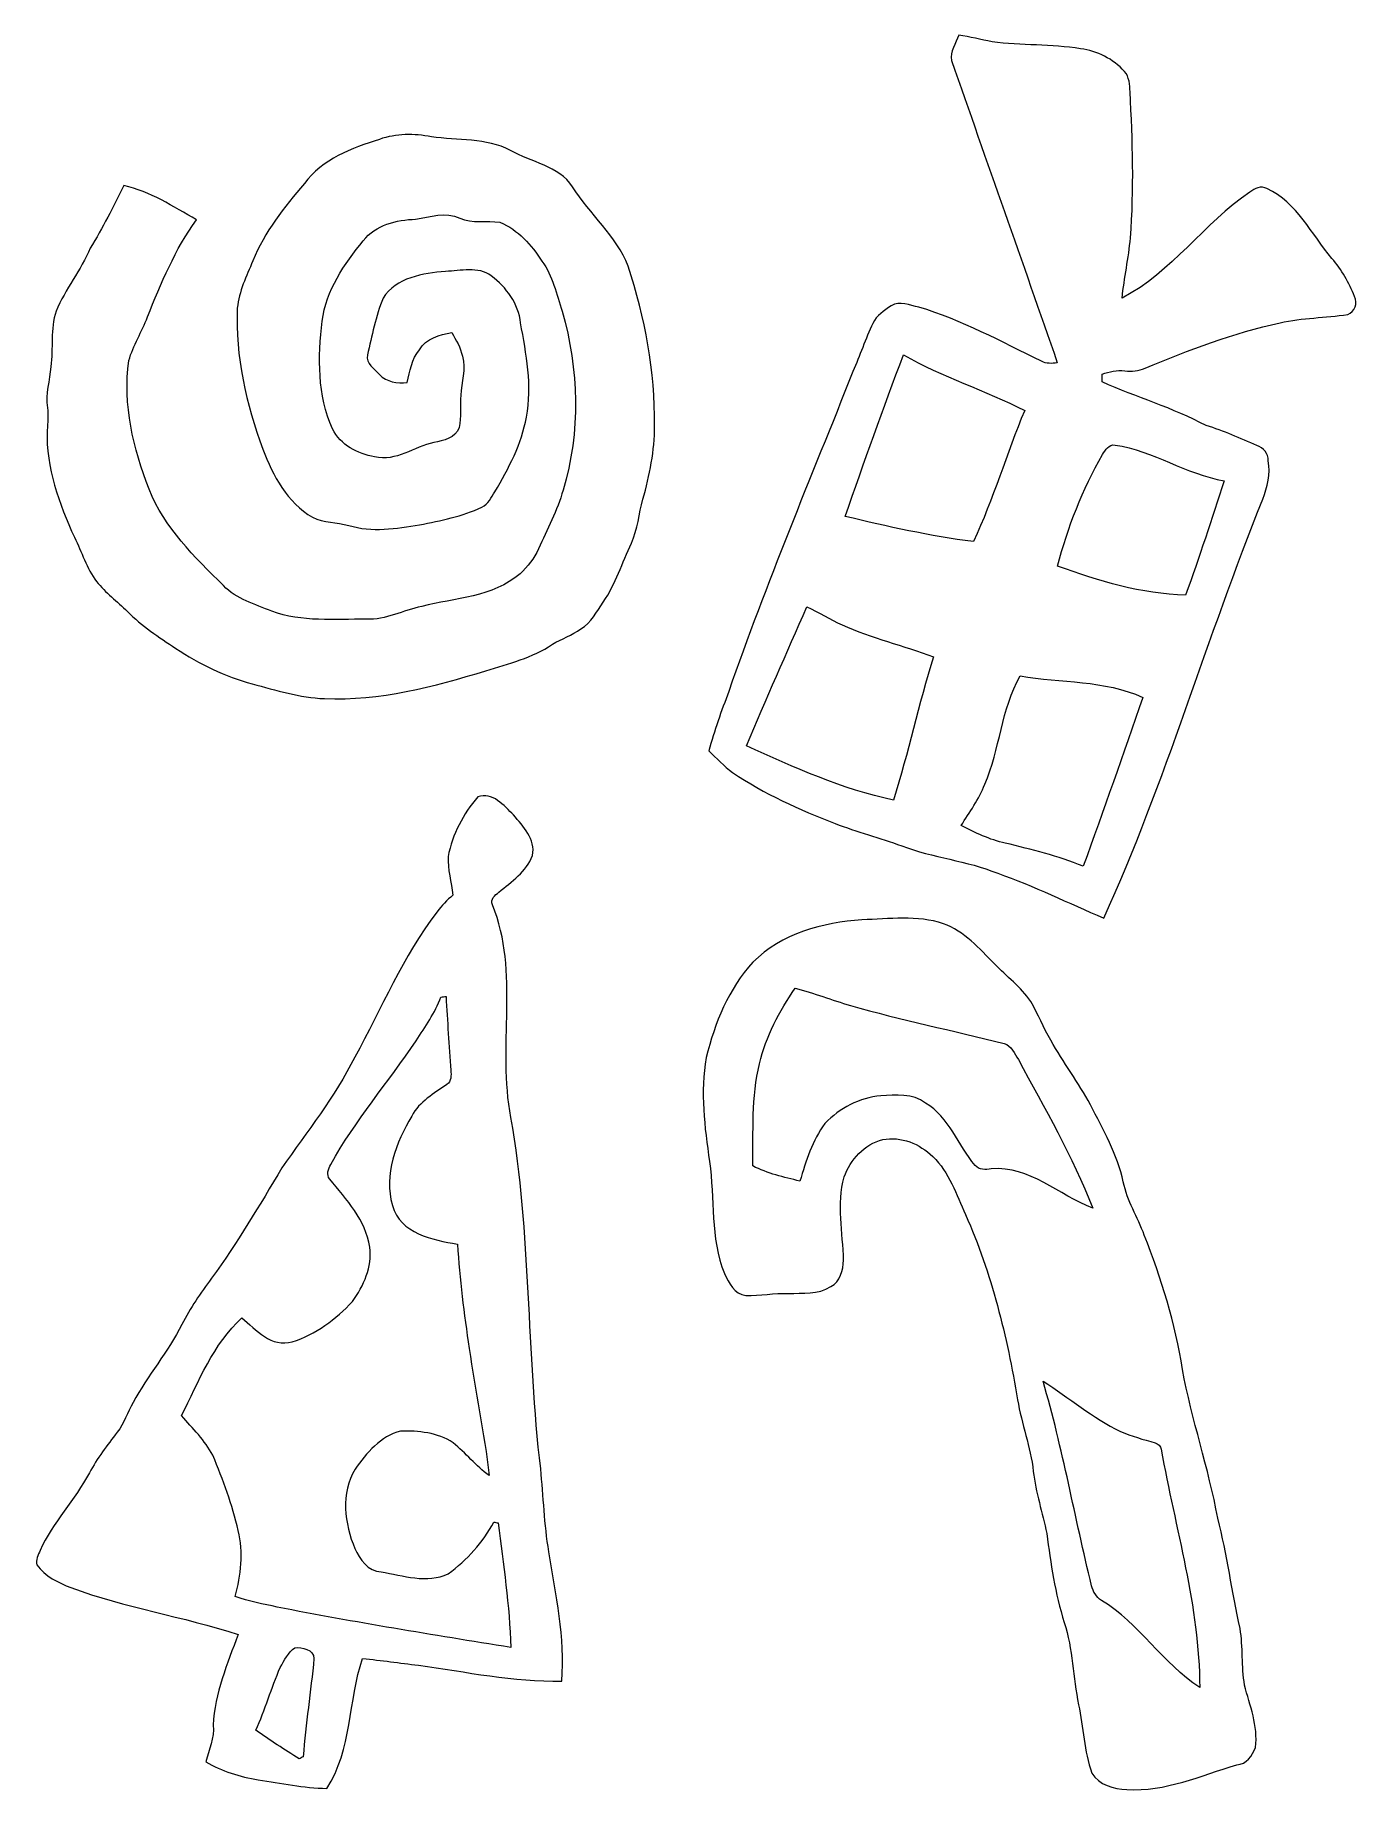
# Model space of a CAD drawing. Header units: centimetres. Extents: x -12.3 to 12.3, y -16.4 to 16.3.
import ezdxf

# ---------------------------------------------------------------- set-up
doc = ezdxf.new("R2010")
doc.units = ezdxf.units.CM
doc.header["$MEASUREMENT"] = 0
doc.layers.add('Layer 1', color=7, linetype='Continuous')

msp = doc.modelspace()

# ---------------------------------------------------------------- linework, layer by layer
at = {"layer": 'Layer 1', "color": 8, "lineweight": 9}
for points, knots in [([(4.8854, 16.31753), (5.09319, 16.28613), (5.29851, 16.23674), (5.50418, 16.19229), (5.50418, 16.19229), (6.05098, 16.12456), (6.60625, 16.14784), (7.15165, 16.06459), (7.15165, 16.06459), (7.46068, 16.02331), (7.75666, 15.87479), (7.96621, 15.64337), (7.96621, 15.64337), (8.05723, 15.54001), (8.06711, 15.3929), (8.07099, 15.26237), (8.07099, 15.26237), (8.11685, 14.3582), (8.1493, 13.45015), (8.07662, 12.54633), (8.07662, 12.54633), (8.04559, 12.17027), (7.96163, 11.80127), (7.92282, 11.42662), (7.92282, 11.42662), (8.84886, 11.9071), (9.44435, 12.81974), (10.30053, 13.39582), (10.30053, 13.39582), (10.38592, 13.47202), (10.50903, 13.52176), (10.61663, 13.46285), (10.61663, 13.46285), (11.18072, 13.20497), (11.44354, 12.61336), (11.82525, 12.16498), (11.82525, 12.16498), (12.00975, 11.95825), (12.14028, 11.7099), (12.24788, 11.4566), (12.24788, 11.4566), (12.3082, 11.33384), (12.24999, 11.1705), (12.12017, 11.12288), (12.12017, 11.12288), (11.70248, 11.05479), (11.27527, 11.06432), (10.86181, 10.96765), (10.86181, 10.96765), (9.99715, 10.77821), (9.16495, 10.46423), (8.35039, 10.12168), (8.35039, 10.12168), (8.23115, 10.06947), (8.10062, 10.05537), (7.97292, 10.07512), (7.97292, 10.07512), (7.82828, 10.09769), (7.68646, 10.05465), (7.54993, 10.01267), (7.54993, 10.01267), (7.55029, 9.96399), (7.55064, 9.91566), (7.55135, 9.86698), (7.55135, 9.86698), (8.19128, 9.58299), (8.86756, 9.38614), (9.48667, 9.05488), (9.48667, 9.05488), (9.81264, 8.9614), (10.11851, 8.81535), (10.43142, 8.68517), (10.43142, 8.68517), (10.54431, 8.63509), (10.65685, 8.54195), (10.63921, 8.39872), (10.63921, 8.39872), (10.68648, 8.15672), (10.62651, 7.914), (10.54114, 7.68787), (10.54114, 7.68787), (9.49833, 5.11189), (8.73562, 2.4276), (7.5838, -0.10499), (7.5838, -0.10499), (6.92517, 0.17088), (6.28593, 0.49649), (5.6086, 0.72827), (5.6086, 0.72827), (5.03287, 0.96463), (4.40492, 1.01896), (3.82425, 1.23839), (3.82425, 1.23839), (3.41538, 1.39184), (2.99134, 1.5005), (2.58281, 1.65396), (2.58281, 1.65396), (1.92065, 1.91254), (1.2666, 2.20464), (0.67499, 2.60258), (0.67499, 2.60258), (0.51906, 2.72534), (0.38077, 2.86787), (0.23649, 3.00333), (0.23649, 3.00333), (0.33491, 3.3801), (0.46968, 3.74628), (0.60691, 4.1107), (0.60691, 4.1107), (1.30258, 6.12154), (2.13196, 8.08263), (2.91514, 10.0603), (2.91514, 10.0603), (3.04532, 10.35663), (3.14692, 10.66532), (3.28803, 10.95707), (3.28803, 10.95707), (3.35223, 11.107), (3.49969, 11.19308), (3.6274, 11.28339), (3.6274, 11.28339), (3.78403, 11.39063), (3.97841, 11.28127), (4.14174, 11.2587), (4.14174, 11.2587), (4.94008, 11.0181), (5.67598, 10.61452), (6.42352, 10.25256), (6.42352, 10.25256), (6.51488, 10.20353), (6.6186, 10.20741), (6.71773, 10.2254), (6.71773, 10.2254), (6.06827, 12.10042), (5.40222, 13.96944), (4.75135, 15.8441), (4.75135, 15.8441), (4.71395, 16.01061), (4.8339, 16.16619), (4.8854, 16.31753), (4.8854, 16.31753), (4.8854, 16.31753), (4.8854, 16.31753), (4.8854, 16.31753)], [0, 0, 0, 0, 0.02702703, 0.02702703, 0.02702703, 0.02702703, 0.05405405, 0.05405405, 0.05405405, 0.05405405, 0.08108108, 0.08108108, 0.08108108, 0.08108108, 0.10810811, 0.10810811, 0.10810811, 0.10810811, 0.13513514, 0.13513514, 0.13513514, 0.13513514, 0.16216216, 0.16216216, 0.16216216, 0.16216216, 0.18918919, 0.18918919, 0.18918919, 0.18918919, 0.21621622, 0.21621622, 0.21621622, 0.21621622, 0.24324324, 0.24324324, 0.24324324, 0.24324324, 0.27027027, 0.27027027, 0.27027027, 0.27027027, 0.2972973, 0.2972973, 0.2972973, 0.2972973, 0.32432432, 0.32432432, 0.32432432, 0.32432432, 0.35135135, 0.35135135, 0.35135135, 0.35135135, 0.37837838, 0.37837838, 0.37837838, 0.37837838, 0.40540541, 0.40540541, 0.40540541, 0.40540541, 0.43243243, 0.43243243, 0.43243243, 0.43243243, 0.45945946, 0.45945946, 0.45945946, 0.45945946, 0.48648649, 0.48648649, 0.48648649, 0.48648649, 0.51351351, 0.51351351, 0.51351351, 0.51351351, 0.54054054, 0.54054054, 0.54054054, 0.54054054, 0.56756757, 0.56756757, 0.56756757, 0.56756757, 0.59459459, 0.59459459, 0.59459459, 0.59459459, 0.62162162, 0.62162162, 0.62162162, 0.62162162, 0.64864865, 0.64864865, 0.64864865, 0.64864865, 0.67567568, 0.67567568, 0.67567568, 0.67567568, 0.7027027, 0.7027027, 0.7027027, 0.7027027, 0.72972973, 0.72972973, 0.72972973, 0.72972973, 0.75675676, 0.75675676, 0.75675676, 0.75675676, 0.78378378, 0.78378378, 0.78378378, 0.78378378, 0.81081081, 0.81081081, 0.81081081, 0.81081081, 0.83783784, 0.83783784, 0.83783784, 0.83783784, 0.86486486, 0.86486486, 0.86486486, 0.86486486, 0.89189189, 0.89189189, 0.89189189, 0.89189189, 0.91891892, 0.91891892, 0.91891892, 0.91891892, 0.94594595, 0.94594595, 0.94594595, 0.94594595, 1, 1, 1, 1]), ([(-5.8902, 14.37937), (-5.58046, 14.48802), (-5.24638, 14.48626), (-4.92605, 14.4284), (-4.92605, 14.4284), (-4.43605, 14.34832), (-3.90759, 14.41429), (-3.45392, 14.1737), (-3.45392, 14.1737), (-3.06692, 13.94792), (-2.56316, 13.89359), (-2.29787, 13.49531), (-2.29787, 13.49531), (-1.98072, 12.98448), (-1.48471, 12.58902), (-1.26634, 12.01823), (-1.26634, 12.01823), (-0.95096, 11.06361), (-0.76187, 10.06171), (-0.77422, 9.05347), (-0.77422, 9.05347), (-0.76928, 8.58922), (-0.86876, 8.13167), (-0.98941, 7.68575), (-0.98941, 7.68575), (-1.06738, 7.41623), (-1.08502, 7.12836), (-1.20496, 6.87154), (-1.20496, 6.87154), (-1.37853, 6.50465), (-1.496, 6.11025), (-1.72813, 5.77299), (-1.72813, 5.77299), (-1.85443, 5.59801), (-1.95109, 5.38458), (-2.14723, 5.27487), (-2.14723, 5.27487), (-2.30633, 5.14857), (-2.50495, 5.09425), (-2.67499, 4.98772), (-2.67499, 4.98772), (-3.04611, 4.73618), (-3.48814, 4.62752), (-3.91041, 4.49523), (-3.91041, 4.49523), (-4.88267, 4.19819), (-5.88668, 3.93149), (-6.91291, 3.97771), (-6.91291, 3.97771), (-7.37293, 3.99464), (-7.81531, 4.13293), (-8.25627, 4.25217), (-8.25627, 4.25217), (-8.76605, 4.38306), (-9.24018, 4.62435), (-9.67868, 4.91187), (-9.67868, 4.91187), (-9.99477, 5.11824), (-10.31439, 5.32814), (-10.58074, 5.59837), (-10.58074, 5.59837), (-10.76877, 5.7871), (-10.98784, 5.94374), (-11.15188, 6.1554), (-11.15188, 6.1554), (-11.34521, 6.39917), (-11.42388, 6.70468), (-11.56499, 6.97702), (-11.56499, 6.97702), (-11.85109, 7.60214), (-12.09803, 8.27101), (-12.07228, 8.96916), (-12.07228, 8.96916), (-12.05746, 9.1085), (-12.05217, 9.24856), (-12.06664, 9.38791), (-12.06664, 9.38791), (-12.1065, 9.64473), (-12.02183, 9.89485), (-12.00666, 10.14955), (-12.00666, 10.14955), (-11.95481, 10.49246), (-12.01831, 10.85159), (-11.90365, 11.18391), (-11.90365, 11.18391), (-11.73573, 11.59701), (-11.44575, 11.94555), (-11.26971, 12.35548), (-11.26971, 12.35548), (-11.04217, 12.7319), (-10.8432, 13.12383), (-10.64741, 13.51788), (-10.64741, 13.51788), (-10.15388, 13.4124), (-9.72701, 13.12842), (-9.29451, 12.88324), (-9.29451, 12.88324), (-9.69597, 12.33396), (-9.95137, 11.70214), (-10.20609, 11.07666), (-10.20609, 11.07666), (-10.30873, 10.80044), (-10.47173, 10.5475), (-10.55322, 10.26385), (-10.55322, 10.26385), (-10.66681, 9.44929), (-10.47349, 8.6252), (-10.17469, 7.87026), (-10.17469, 7.87026), (-9.89422, 7.15341), (-9.32696, 6.61154), (-8.79356, 6.0792), (-8.79356, 6.0792), (-8.55085, 5.82661), (-8.20794, 5.73383), (-7.89504, 5.60119), (-7.89504, 5.60119), (-7.33412, 5.39658), (-6.72205, 5.45831), (-6.13679, 5.45337), (-6.13679, 5.45337), (-5.77379, 5.43256), (-5.45135, 5.62482), (-5.10316, 5.69256), (-5.10316, 5.69256), (-4.48615, 5.84813), (-3.78341, 5.86365), (-3.27683, 6.29898), (-3.27683, 6.29898), (-3.13536, 6.43022), (-3.01154, 6.58544), (-2.93251, 6.76253), (-2.93251, 6.76253), (-2.77059, 7.12307), (-2.57938, 7.47373), (-2.47602, 7.85685), (-2.47602, 7.85685), (-2.14617, 8.93564), (-2.18145, 10.10334), (-2.49401, 11.18108), (-2.49401, 11.18108), (-2.59843, 11.49894), (-2.66723, 11.83972), (-2.86796, 12.11559), (-2.86796, 12.11559), (-3.06339, 12.41263), (-3.31246, 12.69873), (-3.64901, 12.83632), (-3.64901, 12.83632), (-3.89807, 12.87618), (-4.15911, 12.80563), (-4.39759, 12.91569), (-4.39759, 12.91569), (-4.66324, 13.03352), (-4.9497, 12.94356), (-5.21851, 12.89311), (-5.21851, 12.89311), (-5.57341, 12.88465), (-5.96464, 12.78552), (-6.19148, 12.49342), (-6.19148, 12.49342), (-6.54919, 12.0595), (-6.88045, 11.57126), (-6.95736, 10.99976), (-6.95736, 10.99976), (-7.03356, 10.33194), (-7.05084, 9.61721), (-6.76298, 8.99279), (-6.76298, 8.99279), (-6.61939, 8.69224), (-6.29413, 8.53172), (-5.98087, 8.47209), (-5.98087, 8.47209), (-5.58011, 8.37896), (-5.25132, 8.66365), (-4.87772, 8.74126), (-4.87772, 8.74126), (-4.7031, 8.77584), (-4.47661, 8.82558), (-4.40889, 9.01714), (-4.40889, 9.01714), (-4.3655, 9.21399), (-4.3909, 9.42001), (-4.37714, 9.61968), (-4.37714, 9.61968), (-4.37784, 9.86239), (-4.26919, 10.10475), (-4.34856, 10.34534), (-4.34856, 10.34534), (-4.37854, 10.50587), (-4.47098, 10.64451), (-4.54365, 10.78738), (-4.54365, 10.78738), (-4.76766, 10.74682), (-5.02625, 10.67696), (-5.14831, 10.46423), (-5.14831, 10.46423), (-5.29048, 10.29102), (-5.32682, 10.06665), (-5.37515, 9.85498), (-5.37515, 9.85498), (-5.55824, 9.83875), (-5.75932, 9.86274), (-5.89091, 10.00563), (-5.89091, 10.00563), (-5.97734, 10.11252), (-6.15549, 10.20848), (-6.11351, 10.36827), (-6.11351, 10.36827), (-6.03096, 10.72388), (-5.96111, 11.0876), (-5.82459, 11.42662), (-5.82459, 11.42662), (-5.58188, 11.81432), (-5.07775, 11.88593), (-4.66148, 11.92403), (-4.66148, 11.92403), (-4.37926, 11.92897), (-4.05823, 12.02387), (-3.81058, 11.83901), (-3.81058, 11.83901), (-3.53118, 11.63264), (-3.30364, 11.31726), (-3.26554, 10.96483), (-3.26554, 10.96483), (-3.16394, 10.38909), (-3.0454, 9.79924), (-3.15653, 9.21505), (-3.15653, 9.21505), (-3.24472, 8.71445), (-3.48955, 8.25902), (-3.74249, 7.82439), (-3.74249, 7.82439), (-3.81305, 7.72209), (-3.86843, 7.59403), (-3.98697, 7.53864), (-3.98697, 7.53864), (-4.35033, 7.36261), (-4.75073, 7.28641), (-5.14408, 7.2095), (-5.14408, 7.2095), (-5.57799, 7.14353), (-6.03343, 7.05957), (-6.46241, 7.19962), (-6.46241, 7.19962), (-6.68642, 7.2543), (-6.92631, 7.24972), (-7.13657, 7.34991), (-7.13657, 7.34991), (-7.60894, 7.62437), (-7.87352, 8.12355), (-8.05873, 8.61709), (-8.05873, 8.61709), (-8.36917, 9.45352), (-8.57273, 10.34464), (-8.53532, 11.24176), (-8.53532, 11.24176), (-8.50499, 11.5515), (-8.36282, 11.83302), (-8.24711, 12.117), (-8.24711, 12.117), (-8.02592, 12.6557), (-7.66503, 13.11889), (-7.2872, 13.55598), (-7.2872, 13.55598), (-6.95594, 14.0086), (-6.40702, 14.2178), (-5.8902, 14.37937)], [0, 0, 0, 0, 0.01470588, 0.01470588, 0.01470588, 0.01470588, 0.02941176, 0.02941176, 0.02941176, 0.02941176, 0.04411765, 0.04411765, 0.04411765, 0.04411765, 0.05882353, 0.05882353, 0.05882353, 0.05882353, 0.07352941, 0.07352941, 0.07352941, 0.07352941, 0.08823529, 0.08823529, 0.08823529, 0.08823529, 0.10294118, 0.10294118, 0.10294118, 0.10294118, 0.11764706, 0.11764706, 0.11764706, 0.11764706, 0.13235294, 0.13235294, 0.13235294, 0.13235294, 0.14705882, 0.14705882, 0.14705882, 0.14705882, 0.16176471, 0.16176471, 0.16176471, 0.16176471, 0.17647059, 0.17647059, 0.17647059, 0.17647059, 0.19117647, 0.19117647, 0.19117647, 0.19117647, 0.20588235, 0.20588235, 0.20588235, 0.20588235, 0.22058824, 0.22058824, 0.22058824, 0.22058824, 0.23529412, 0.23529412, 0.23529412, 0.23529412, 0.25, 0.25, 0.25, 0.25, 0.26470588, 0.26470588, 0.26470588, 0.26470588, 0.27941176, 0.27941176, 0.27941176, 0.27941176, 0.29411765, 0.29411765, 0.29411765, 0.29411765, 0.30882353, 0.30882353, 0.30882353, 0.30882353, 0.32352941, 0.32352941, 0.32352941, 0.32352941, 0.33823529, 0.33823529, 0.33823529, 0.33823529, 0.35294118, 0.35294118, 0.35294118, 0.35294118, 0.36764706, 0.36764706, 0.36764706, 0.36764706, 0.38235294, 0.38235294, 0.38235294, 0.38235294, 0.39705882, 0.39705882, 0.39705882, 0.39705882, 0.41176471, 0.41176471, 0.41176471, 0.41176471, 0.42647059, 0.42647059, 0.42647059, 0.42647059, 0.44117647, 0.44117647, 0.44117647, 0.44117647, 0.45588235, 0.45588235, 0.45588235, 0.45588235, 0.47058824, 0.47058824, 0.47058824, 0.47058824, 0.48529412, 0.48529412, 0.48529412, 0.48529412, 0.5, 0.5, 0.5, 0.5, 0.51470588, 0.51470588, 0.51470588, 0.51470588, 0.52941176, 0.52941176, 0.52941176, 0.52941176, 0.54411765, 0.54411765, 0.54411765, 0.54411765, 0.55882353, 0.55882353, 0.55882353, 0.55882353, 0.57352941, 0.57352941, 0.57352941, 0.57352941, 0.58823529, 0.58823529, 0.58823529, 0.58823529, 0.60294118, 0.60294118, 0.60294118, 0.60294118, 0.61764706, 0.61764706, 0.61764706, 0.61764706, 0.63235294, 0.63235294, 0.63235294, 0.63235294, 0.64705882, 0.64705882, 0.64705882, 0.64705882, 0.66176471, 0.66176471, 0.66176471, 0.66176471, 0.67647059, 0.67647059, 0.67647059, 0.67647059, 0.69117647, 0.69117647, 0.69117647, 0.69117647, 0.70588235, 0.70588235, 0.70588235, 0.70588235, 0.72058824, 0.72058824, 0.72058824, 0.72058824, 0.73529412, 0.73529412, 0.73529412, 0.73529412, 0.75, 0.75, 0.75, 0.75, 0.76470588, 0.76470588, 0.76470588, 0.76470588, 0.77941176, 0.77941176, 0.77941176, 0.77941176, 0.79411765, 0.79411765, 0.79411765, 0.79411765, 0.80882353, 0.80882353, 0.80882353, 0.80882353, 0.82352941, 0.82352941, 0.82352941, 0.82352941, 0.83823529, 0.83823529, 0.83823529, 0.83823529, 0.85294118, 0.85294118, 0.85294118, 0.85294118, 0.86764706, 0.86764706, 0.86764706, 0.86764706, 0.88235294, 0.88235294, 0.88235294, 0.88235294, 0.89705882, 0.89705882, 0.89705882, 0.89705882, 0.91176471, 0.91176471, 0.91176471, 0.91176471, 0.92647059, 0.92647059, 0.92647059, 0.92647059, 0.94117647, 0.94117647, 0.94117647, 0.94117647, 0.95588235, 0.95588235, 0.95588235, 0.95588235, 0.97058824, 0.97058824, 0.97058824, 0.97058824, 1, 1, 1, 1]), ([(3.8567, 10.37321), (3.47923, 9.37662), (3.12363, 8.37155), (2.77121, 7.36578), (2.77121, 7.36578), (3.55967, 7.17916), (4.352, 7.00066), (5.15598, 6.89729), (5.15598, 6.89729), (5.53099, 7.68681), (5.76947, 8.53277), (6.1106, 9.3371), (6.1106, 9.3371), (5.3733, 9.71317), (4.57496, 9.95729), (3.8567, 10.37321), (3.8567, 10.37321), (3.8567, 10.37321), (3.8567, 10.37321), (3.8567, 10.37321)], [0, 0, 0, 0, 0.16666667, 0.16666667, 0.16666667, 0.16666667, 0.33333333, 0.33333333, 0.33333333, 0.33333333, 0.5, 0.5, 0.5, 0.5, 0.66666667, 0.66666667, 0.66666667, 0.66666667, 1, 1, 1, 1]), ([(7.5577, 8.51654), (7.18869, 7.86602), (6.90964, 7.16505), (6.72373, 6.44115), (6.72373, 6.44115), (7.48855, 6.1614), (8.28371, 5.92292), (9.10426, 5.90422), (9.10426, 5.90422), (9.36003, 6.6066), (9.58793, 7.31886), (9.82041, 8.029), (9.82041, 8.029), (9.11203, 8.15107), (8.50349, 8.5871), (7.79123, 8.69329), (7.79123, 8.69329), (7.67482, 8.71833), (7.61238, 8.59627), (7.5577, 8.51654), (7.5577, 8.51654), (7.5577, 8.51654), (7.5577, 8.51654), (7.5577, 8.51654)], [0, 0, 0, 0, 0.14285714, 0.14285714, 0.14285714, 0.14285714, 0.28571429, 0.28571429, 0.28571429, 0.28571429, 0.42857143, 0.42857143, 0.42857143, 0.42857143, 0.57142857, 0.57142857, 0.57142857, 0.57142857, 0.71428571, 0.71428571, 0.71428571, 0.71428571, 1, 1, 1, 1]), ([(2.05753, 5.68621), (1.68252, 4.82368), (1.30258, 3.96325), (0.93323, 3.09858), (0.93323, 3.09858), (1.82117, 2.70206), (2.71265, 2.28719), (3.6715, 2.0914), (3.6715, 2.0914), (3.94807, 2.97123), (4.13646, 3.87646), (4.4148, 4.75593), (4.4148, 4.75593), (3.85247, 4.96619), (3.26298, 5.1013), (2.71441, 5.34825), (2.71441, 5.34825), (2.48933, 5.44879), (2.27907, 5.57896), (2.05753, 5.68621), (2.05753, 5.68621), (2.05753, 5.68621), (2.05753, 5.68621), (2.05753, 5.68621)], [0, 0, 0, 0, 0.14285714, 0.14285714, 0.14285714, 0.14285714, 0.28571429, 0.28571429, 0.28571429, 0.28571429, 0.42857143, 0.42857143, 0.42857143, 0.42857143, 0.57142857, 0.57142857, 0.57142857, 0.57142857, 0.71428571, 0.71428571, 0.71428571, 0.71428571, 1, 1, 1, 1]), ([(6.0284, 4.39892), (5.66751, 3.77981), (5.65587, 3.03261), (5.36695, 2.38421), (5.36695, 2.38421), (5.25864, 2.10728), (5.08966, 1.8621), (4.92667, 1.61586), (4.92667, 1.61586), (5.19126, 1.48533), (5.45867, 1.35057), (5.75006, 1.28989), (5.75006, 1.28989), (6.23901, 1.16889), (6.73078, 1.05106), (7.19786, 0.85844), (7.19786, 0.85844), (7.58345, 1.89984), (7.94117, 2.95183), (8.30663, 4.00028), (8.30663, 4.00028), (7.5898, 4.32872), (6.78758, 4.26522), (6.0284, 4.39892)], [0, 0, 0, 0, 0.14285714, 0.14285714, 0.14285714, 0.14285714, 0.28571429, 0.28571429, 0.28571429, 0.28571429, 0.42857143, 0.42857143, 0.42857143, 0.42857143, 0.57142857, 0.57142857, 0.57142857, 0.57142857, 0.71428571, 0.71428571, 0.71428571, 0.71428571, 1, 1, 1, 1]), ([(-4.06352, 2.14855), (-3.78941, 2.25403), (-3.57281, 1.98345), (-3.39501, 1.81306), (-3.39501, 1.81306), (-3.21968, 1.59892), (-2.9819, 1.36397), (-3.04329, 1.05671), (-3.04329, 1.05671), (-3.16041, 0.76143), (-3.43099, 0.56881), (-3.67053, 0.37796), (-3.67053, 0.37796), (-3.73826, 0.3194), (-3.83774, 0.24602), (-3.78941, 0.14407), (-3.78941, 0.14407), (-3.27718, -1.11605), (-3.70051, -2.50706), (-3.44545, -3.81163), (-3.44545, -3.81163), (-3.06728, -5.97204), (-3.15088, -8.17725), (-2.89159, -10.35036), (-2.89159, -10.35036), (-2.84044, -10.8633), (-2.82703, -11.38083), (-2.73884, -11.88989), (-2.73884, -11.88989), (-2.62207, -12.68575), (-2.42769, -13.48726), (-2.50036, -14.29654), (-2.50036, -14.29654), (-3.39924, -14.31629), (-4.27942, -14.11874), (-5.16594, -14.00267), (-5.16594, -14.00267), (-5.51203, -13.95505), (-5.85916, -13.91413), (-6.20629, -13.8732), (-6.20629, -13.8732), (-6.46982, -14.66695), (-6.40208, -15.56865), (-6.86951, -16.29255), (-6.86951, -16.29255), (-7.2992, -16.28162), (-7.72253, -16.20118), (-8.14551, -16.13098), (-8.14551, -16.13098), (-8.48665, -16.0756), (-8.82355, -15.97541), (-9.12128, -15.79619), (-9.12128, -15.79619), (-9.05462, -15.57324), (-8.96501, -15.35134), (-8.98124, -15.11322), (-8.98124, -15.11322), (-8.96254, -14.52126), (-8.71454, -13.97657), (-8.52193, -13.42659), (-8.52193, -13.42659), (-9.54604, -13.09427), (-10.61954, -12.93305), (-11.63025, -12.55734), (-11.63025, -12.55734), (-11.86626, -12.46668), (-12.11391, -12.34814), (-12.26137, -12.13436), (-12.26137, -12.13436), (-12.29594, -12.04405), (-12.23562, -11.94845), (-12.20493, -11.8666), (-12.20493, -11.8666), (-11.96292, -11.3459), (-11.55864, -10.92433), (-11.28523, -10.42198), (-11.28523, -10.42198), (-11.14095, -10.15246), (-10.95786, -9.90833), (-10.76947, -9.66845), (-10.76947, -9.66845), (-10.63506, -9.50511), (-10.58391, -9.29415), (-10.47208, -9.1167), (-10.47208, -9.1167), (-10.20503, -8.61117), (-9.82473, -8.17443), (-9.56509, -7.66467), (-9.56509, -7.66467), (-9.41022, -7.36022), (-9.21866, -7.07623), (-9.01228, -6.80495), (-9.01228, -6.80495), (-8.53921, -6.14525), (-8.11905, -5.44958), (-7.70666, -4.75108), (-7.70666, -4.75108), (-7.23746, -4.07692), (-6.71888, -3.43028), (-6.35128, -2.69191), (-6.35128, -2.69191), (-5.84787, -1.78704), (-5.45876, -0.81266), (-4.81988, 0.01142), (-4.81988, 0.01142), (-4.7338, 0.12643), (-4.63255, 0.22874), (-4.5246, 0.32293), (-4.5246, 0.32293), (-4.55741, 0.56211), (-4.62303, 0.80059), (-4.61456, 1.04224), (-4.61456, 1.04224), (-4.532, 1.44794), (-4.33586, 1.83811), (-4.06352, 2.14855), (-4.06352, 2.14855), (-4.06352, 2.14855), (-4.06352, 2.14855), (-4.06352, 2.14855)], [0, 0, 0, 0, 0.03225806, 0.03225806, 0.03225806, 0.03225806, 0.06451613, 0.06451613, 0.06451613, 0.06451613, 0.09677419, 0.09677419, 0.09677419, 0.09677419, 0.12903226, 0.12903226, 0.12903226, 0.12903226, 0.16129032, 0.16129032, 0.16129032, 0.16129032, 0.19354839, 0.19354839, 0.19354839, 0.19354839, 0.22580645, 0.22580645, 0.22580645, 0.22580645, 0.25806452, 0.25806452, 0.25806452, 0.25806452, 0.29032258, 0.29032258, 0.29032258, 0.29032258, 0.32258065, 0.32258065, 0.32258065, 0.32258065, 0.35483871, 0.35483871, 0.35483871, 0.35483871, 0.38709677, 0.38709677, 0.38709677, 0.38709677, 0.41935484, 0.41935484, 0.41935484, 0.41935484, 0.4516129, 0.4516129, 0.4516129, 0.4516129, 0.48387097, 0.48387097, 0.48387097, 0.48387097, 0.51612903, 0.51612903, 0.51612903, 0.51612903, 0.5483871, 0.5483871, 0.5483871, 0.5483871, 0.58064516, 0.58064516, 0.58064516, 0.58064516, 0.61290323, 0.61290323, 0.61290323, 0.61290323, 0.64516129, 0.64516129, 0.64516129, 0.64516129, 0.67741935, 0.67741935, 0.67741935, 0.67741935, 0.70967742, 0.70967742, 0.70967742, 0.70967742, 0.74193548, 0.74193548, 0.74193548, 0.74193548, 0.77419355, 0.77419355, 0.77419355, 0.77419355, 0.80645161, 0.80645161, 0.80645161, 0.80645161, 0.83870968, 0.83870968, 0.83870968, 0.83870968, 0.87096774, 0.87096774, 0.87096774, 0.87096774, 0.90322581, 0.90322581, 0.90322581, 0.90322581, 0.93548387, 0.93548387, 0.93548387, 0.93548387, 1, 1, 1, 1]), ([(3.08412, -0.13463), (3.58648, -0.12651), (4.11246, -0.04537), (4.5993, -0.20941), (4.5993, -0.20941), (4.98595, -0.35123), (5.26605, -0.6712), (5.54933, -0.95519), (5.54933, -0.95519), (5.77229, -1.19049), (6.0411, -1.38416), (6.22208, -1.65757), (6.22208, -1.65757), (6.36072, -1.89005), (6.45703, -2.14546), (6.59708, -2.37723), (6.59708, -2.37723), (6.82886, -2.78575), (7.10896, -3.16499), (7.33545, -3.57703), (7.33545, -3.57703), (7.56757, -4.04235), (7.83357, -4.49849), (7.9454, -5.01248), (7.9454, -5.01248), (8.0156, -5.3642), (8.21422, -5.66724), (8.33521, -6.00026), (8.33521, -6.00026), (8.65131, -6.80812), (8.9166, -7.64174), (9.04465, -8.5011), (9.04465, -8.5011), (9.21963, -9.43314), (9.52831, -10.33378), (9.70364, -11.26582), (9.70364, -11.26582), (9.87227, -11.94386), (9.96717, -12.63601), (10.11744, -13.31793), (10.11744, -13.31793), (10.17248, -13.66542), (10.14461, -14.02172), (10.2, -14.36991), (10.2, -14.36991), (10.29631, -14.74915), (10.45718, -15.13086), (10.40249, -15.53091), (10.40249, -15.53091), (10.3457, -15.68436), (10.23951, -15.84311), (10.05642, -15.85334), (10.05642, -15.85334), (9.38614, -16.05513), (8.72433, -16.35641), (8.00819, -16.31337), (8.00819, -16.31337), (7.7676, -16.29961), (7.48996, -16.23046), (7.3612, -16.00716), (7.3612, -16.00716), (7.21338, -15.59758), (7.19963, -15.15837), (7.11284, -14.73504), (7.11284, -14.73504), (7.00948, -14.22775), (7.00772, -13.70105), (6.8465, -13.2061), (6.8465, -13.2061), (6.67646, -12.66741), (6.59743, -12.1072), (6.52018, -11.54981), (6.52018, -11.54981), (6.44257, -11.16352), (6.31557, -10.78816), (6.27076, -10.39517), (6.27076, -10.39517), (6.22314, -9.94079), (6.05098, -9.51358), (5.97972, -9.06414), (5.97972, -9.06414), (5.78181, -7.88692), (5.49642, -6.71499), (5.01135, -5.62067), (5.01135, -5.62067), (4.83989, -5.24426), (4.70513, -4.83433), (4.40175, -4.538), (4.40175, -4.538), (4.15551, -4.30516), (3.81367, -4.15806), (3.46971, -4.22367), (3.46971, -4.22367), (3.13245, -4.31434), (2.86716, -4.59338), (2.75463, -4.919), (2.75463, -4.919), (2.60927, -5.42629), (2.72887, -5.95299), (2.74263, -6.4684), (2.74263, -6.4684), (2.73134, -6.65078), (2.68231, -6.8688), (2.50414, -6.95982), (2.50414, -6.95982), (2.27025, -7.10869), (1.9778, -7.07729), (1.71463, -7.08682), (1.71463, -7.08682), (1.44969, -7.07659), (1.18758, -7.13021), (0.92335, -7.12492), (0.92335, -7.12492), (0.70709, -7.09952), (0.60691, -6.89208), (0.52683, -6.71569), (0.52683, -6.71569), (0.25554, -6.05353), (0.34903, -5.3261), (0.24813, -4.63254), (0.24813, -4.63254), (0.1557, -3.99472), (0.07492, -3.3382), (0.18604, -2.69861), (0.18604, -2.69861), (0.34726, -2.05832), (0.60091, -1.41733), (1.05705, -0.92696), (1.05705, -0.92696), (1.58269, -0.3858), (2.35562, -0.19072), (3.08412, -0.13463), (3.08412, -0.13463), (3.08412, -0.13463), (3.08412, -0.13463), (3.08412, -0.13463)], [0, 0, 0, 0, 0.02857143, 0.02857143, 0.02857143, 0.02857143, 0.05714286, 0.05714286, 0.05714286, 0.05714286, 0.08571429, 0.08571429, 0.08571429, 0.08571429, 0.11428571, 0.11428571, 0.11428571, 0.11428571, 0.14285714, 0.14285714, 0.14285714, 0.14285714, 0.17142857, 0.17142857, 0.17142857, 0.17142857, 0.2, 0.2, 0.2, 0.2, 0.22857143, 0.22857143, 0.22857143, 0.22857143, 0.25714286, 0.25714286, 0.25714286, 0.25714286, 0.28571429, 0.28571429, 0.28571429, 0.28571429, 0.31428571, 0.31428571, 0.31428571, 0.31428571, 0.34285714, 0.34285714, 0.34285714, 0.34285714, 0.37142857, 0.37142857, 0.37142857, 0.37142857, 0.4, 0.4, 0.4, 0.4, 0.42857143, 0.42857143, 0.42857143, 0.42857143, 0.45714286, 0.45714286, 0.45714286, 0.45714286, 0.48571429, 0.48571429, 0.48571429, 0.48571429, 0.51428571, 0.51428571, 0.51428571, 0.51428571, 0.54285714, 0.54285714, 0.54285714, 0.54285714, 0.57142857, 0.57142857, 0.57142857, 0.57142857, 0.6, 0.6, 0.6, 0.6, 0.62857143, 0.62857143, 0.62857143, 0.62857143, 0.65714286, 0.65714286, 0.65714286, 0.65714286, 0.68571429, 0.68571429, 0.68571429, 0.68571429, 0.71428571, 0.71428571, 0.71428571, 0.71428571, 0.74285714, 0.74285714, 0.74285714, 0.74285714, 0.77142857, 0.77142857, 0.77142857, 0.77142857, 0.8, 0.8, 0.8, 0.8, 0.82857143, 0.82857143, 0.82857143, 0.82857143, 0.85714286, 0.85714286, 0.85714286, 0.85714286, 0.88571429, 0.88571429, 0.88571429, 0.88571429, 0.91428571, 0.91428571, 0.91428571, 0.91428571, 0.94285714, 0.94285714, 0.94285714, 0.94285714, 1, 1, 1, 1]), ([(-4.74861, -1.57325), (-4.85902, -1.86676), (-5.04, -2.12606), (-5.20758, -2.38888), (-5.20758, -2.38888), (-5.73145, -3.15899), (-6.34211, -3.8709), (-6.7979, -4.68616), (-6.7979, -4.68616), (-6.83988, -4.76519), (-6.88468, -4.88125), (-6.81519, -4.9578), (-6.81519, -4.9578), (-6.50333, -5.33669), (-6.15055, -5.72121), (-6.06941, -6.22428), (-6.06941, -6.22428), (-6.02743, -6.59187), (-6.18019, -6.94641), (-6.39468, -7.23463), (-6.39468, -7.23463), (-6.69806, -7.5673), (-7.08012, -7.85129), (-7.51404, -7.98534), (-7.51404, -7.98534), (-7.89821, -8.09788), (-8.19208, -7.76345), (-8.44996, -7.53873), (-8.44996, -7.53873), (-8.983, -8.03156), (-9.25359, -8.723), (-9.57073, -9.35871), (-9.57073, -9.35871), (-9.36823, -9.59648), (-9.13751, -9.81838), (-8.99077, -10.09707), (-8.99077, -10.09707), (-8.79815, -10.55109), (-8.62811, -11.01711), (-8.51734, -11.4983), (-8.51734, -11.4983), (-8.41433, -11.90082), (-8.47148, -12.32592), (-8.57484, -12.72279), (-8.57484, -12.72279), (-8.32084, -12.81452), (-8.05449, -12.8632), (-7.79097, -12.92035), (-7.79097, -12.92035), (-6.35023, -13.20504), (-4.89925, -13.434), (-3.45004, -13.67141), (-3.45004, -13.67141), (-3.46874, -12.89354), (-3.58798, -12.12413), (-3.68605, -11.35366), (-3.68605, -11.35366), (-3.70545, -11.35014), (-3.74355, -11.34273), (-3.7626, -11.33885), (-3.7626, -11.33885), (-3.96792, -11.71773), (-4.26143, -12.04652), (-4.61033, -12.29876), (-4.61033, -12.29876), (-5.00791, -12.4882), (-5.45241, -12.33368), (-5.86128, -12.26207), (-5.86128, -12.26207), (-6.10646, -12.2529), (-6.25639, -12.02994), (-6.34811, -11.83097), (-6.34811, -11.83097), (-6.54284, -11.37095), (-6.61657, -10.79804), (-6.34423, -10.35495), (-6.34423, -10.35495), (-6.13433, -10.05474), (-5.87009, -9.74182), (-5.50179, -9.64516), (-5.50179, -9.64516), (-5.16877, -9.64022), (-4.80718, -9.67233), (-4.52284, -9.86388), (-4.52284, -9.86388), (-4.28505, -10.05156), (-4.09809, -10.29568), (-3.85009, -10.47207), (-3.85009, -10.47207), (-3.93546, -9.67832), (-4.1182, -8.89939), (-4.22051, -8.10776), (-4.22051, -8.10776), (-4.32104, -7.46464), (-4.39654, -6.818), (-4.4424, -6.16889), (-4.4424, -6.16889), (-4.89818, -6.08951), (-5.50497, -5.97169), (-5.65102, -5.44993), (-5.65102, -5.44993), (-5.81153, -4.8749), (-5.58399, -4.27835), (-5.28978, -3.78729), (-5.28978, -3.78729), (-5.14831, -3.51918), (-4.87772, -3.36748), (-4.63924, -3.19991), (-4.63924, -3.19991), (-4.54929, -3.14311), (-4.55706, -3.02776), (-4.56304, -2.93568), (-4.56304, -2.93568), (-4.60114, -2.47848), (-4.62338, -2.02058), (-4.65336, -1.56338), (-4.65336, -1.56338), (-4.67734, -1.56585), (-4.72498, -1.57078), (-4.74861, -1.57325), (-4.74861, -1.57325), (-4.74861, -1.57325), (-4.74861, -1.57325), (-4.74861, -1.57325)], [0, 0, 0, 0, 0.03125, 0.03125, 0.03125, 0.03125, 0.0625, 0.0625, 0.0625, 0.0625, 0.09375, 0.09375, 0.09375, 0.09375, 0.125, 0.125, 0.125, 0.125, 0.15625, 0.15625, 0.15625, 0.15625, 0.1875, 0.1875, 0.1875, 0.1875, 0.21875, 0.21875, 0.21875, 0.21875, 0.25, 0.25, 0.25, 0.25, 0.28125, 0.28125, 0.28125, 0.28125, 0.3125, 0.3125, 0.3125, 0.3125, 0.34375, 0.34375, 0.34375, 0.34375, 0.375, 0.375, 0.375, 0.375, 0.40625, 0.40625, 0.40625, 0.40625, 0.4375, 0.4375, 0.4375, 0.4375, 0.46875, 0.46875, 0.46875, 0.46875, 0.5, 0.5, 0.5, 0.5, 0.53125, 0.53125, 0.53125, 0.53125, 0.5625, 0.5625, 0.5625, 0.5625, 0.59375, 0.59375, 0.59375, 0.59375, 0.625, 0.625, 0.625, 0.625, 0.65625, 0.65625, 0.65625, 0.65625, 0.6875, 0.6875, 0.6875, 0.6875, 0.71875, 0.71875, 0.71875, 0.71875, 0.75, 0.75, 0.75, 0.75, 0.78125, 0.78125, 0.78125, 0.78125, 0.8125, 0.8125, 0.8125, 0.8125, 0.84375, 0.84375, 0.84375, 0.84375, 0.875, 0.875, 0.875, 0.875, 0.90625, 0.90625, 0.90625, 0.90625, 0.9375, 0.9375, 0.9375, 0.9375, 1, 1, 1, 1]), ([(1.84304, -1.41062), (1.54283, -1.83607), (1.29906, -2.30456), (1.17841, -2.81362), (1.17841, -2.81362), (1.02212, -3.43451), (1.06552, -4.0808), (1.05458, -4.71509), (1.05458, -4.71509), (1.32869, -4.85761), (1.63349, -4.92147), (1.93088, -4.99767), (1.93088, -4.99767), (2.04201, -4.62408), (2.15842, -4.24061), (2.39584, -3.92452), (2.39584, -3.92452), (2.66889, -3.63877), (3.03755, -3.4465), (3.43337, -3.40981), (3.43337, -3.40981), (3.71242, -3.395), (4.02921, -3.36254), (4.26662, -3.54422), (4.26662, -3.54422), (4.71007, -3.81022), (4.86882, -4.32739), (5.18879, -4.70416), (5.18879, -4.70416), (5.26181, -4.79376), (5.38635, -4.78529), (5.48971, -4.76942), (5.48971, -4.76942), (6.20303, -4.70733), (6.74666, -5.26013), (7.37531, -5.49755), (7.37531, -5.49755), (7.00348, -4.53518), (6.48243, -3.64053), (5.99277, -2.7353), (5.99277, -2.7353), (5.9194, -2.6263), (5.86718, -2.47566), (5.72713, -2.44003), (5.72713, -2.44003), (4.7764, -2.19661), (3.81331, -2.00011), (2.86928, -1.73059), (2.86928, -1.73059), (2.52566, -1.62829), (2.19018, -1.50023), (1.84304, -1.41062), (1.84304, -1.41062), (1.84304, -1.41062), (1.84304, -1.41062), (1.84304, -1.41062)], [0, 0, 0, 0, 0.06666667, 0.06666667, 0.06666667, 0.06666667, 0.13333333, 0.13333333, 0.13333333, 0.13333333, 0.2, 0.2, 0.2, 0.2, 0.26666667, 0.26666667, 0.26666667, 0.26666667, 0.33333333, 0.33333333, 0.33333333, 0.33333333, 0.4, 0.4, 0.4, 0.4, 0.46666667, 0.46666667, 0.46666667, 0.46666667, 0.53333333, 0.53333333, 0.53333333, 0.53333333, 0.6, 0.6, 0.6, 0.6, 0.66666667, 0.66666667, 0.66666667, 0.66666667, 0.73333333, 0.73333333, 0.73333333, 0.73333333, 0.8, 0.8, 0.8, 0.8, 0.86666667, 0.86666667, 0.86666667, 0.86666667, 1, 1, 1, 1]), ([(6.45174, -8.71877), (6.81898, -9.97007), (7.0437, -11.257), (7.3552, -12.52242), (7.3552, -12.52242), (7.38131, -12.63107), (7.4441, -12.73126), (7.53759, -12.79476), (7.53759, -12.79476), (8.2442, -13.22233), (8.67777, -13.96563), (9.36639, -14.41789), (9.36639, -14.41789), (9.36321, -12.90871), (8.90989, -11.45809), (8.65131, -9.98453), (8.65131, -9.98453), (8.63755, -9.92703), (8.59133, -9.88223), (8.53524, -9.86776), (8.53524, -9.86776), (8.3197, -9.79933), (8.09992, -9.74359), (7.89319, -9.65186), (7.89319, -9.65186), (7.37355, -9.40457), (6.93857, -9.01933), (6.45174, -8.71877)], [0, 0, 0, 0, 0.125, 0.125, 0.125, 0.125, 0.25, 0.25, 0.25, 0.25, 0.375, 0.375, 0.375, 0.375, 0.5, 0.5, 0.5, 0.5, 0.625, 0.625, 0.625, 0.625, 0.75, 0.75, 0.75, 0.75, 1, 1, 1, 1]), ([(-7.46359, -13.67494), (-7.59059, -13.76419), (-7.66079, -13.90989), (-7.73523, -14.04218), (-7.73523, -14.04218), (-7.90668, -14.42424), (-8.01428, -14.8317), (-8.19314, -15.21129), (-8.19314, -15.21129), (-7.9282, -15.39579), (-7.65621, -15.56936), (-7.38386, -15.74328), (-7.38386, -15.74328), (-7.36517, -15.73305), (-7.32848, -15.71294), (-7.30978, -15.70271), (-7.30978, -15.70271), (-7.2611, -15.09134), (-7.16832, -14.48457), (-7.10905, -13.87461), (-7.10905, -13.87461), (-7.11364, -13.70669), (-7.33342, -13.66118), (-7.46359, -13.67494)], [0, 0, 0, 0, 0.14285714, 0.14285714, 0.14285714, 0.14285714, 0.28571429, 0.28571429, 0.28571429, 0.28571429, 0.42857143, 0.42857143, 0.42857143, 0.42857143, 0.57142857, 0.57142857, 0.57142857, 0.57142857, 0.71428571, 0.71428571, 0.71428571, 0.71428571, 1, 1, 1, 1])]:
    msp.add_open_spline(points, degree=3, knots=knots, dxfattribs=at)

doc.saveas('drawing.dxf')
